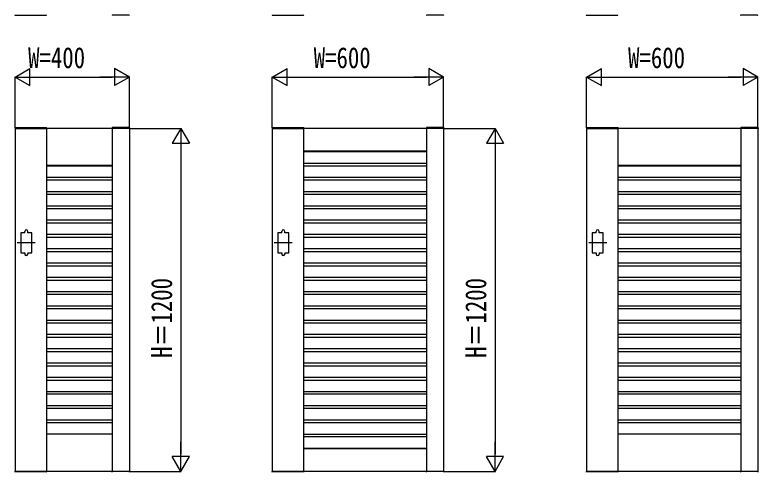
# Model space of a CAD drawing. Units: millimetres, scale not verified. Extents: x -10512 to 10512, y -7425 to 7425.
# Drawn here: x -5363 to -2762, y 3085 to 4685 of the extents above; entities that cross this region are included whole.
import ezdxf
from ezdxf.enums import TextEntityAlignment as Align

# ---------------------------------------------------------------- set-up
doc = ezdxf.new("R2010")
doc.units = ezdxf.units.MM
doc.header["$LTSCALE"] = 30
for name, color, linetype in [('0-2_YKK_11', 7, 'Continuous'), ('0-3_YKK_A1', 4, 'Continuous'), ('0-4_YKK_D', 6, 'Continuous')]:
    doc.layers.add(name, color=color, linetype=linetype)
doc.styles.add('ＭＳ ゴシック', font='')
doc.styles.get('ＭＳ ゴシック').set_extended_font_data('MS Gothic')

msp = doc.modelspace()

# ---------------------------------------------------------------- linework, layer by layer
at = {"layer": '0-2_YKK_11'}
for p, q in [((-5021.92, 4157.5), (-5251.92, 4157.5)), ((-2822.45, 4157.5), (-3252.45, 4157.5)), ((-5021.92, 3217.5), (-5251.92, 3217.5)), ((-2822.45, 3217.5), (-3252.45, 3217.5))]:
    msp.add_line(p, q, dxfattribs=at)
at = {"layer": '0-3_YKK_A1'}
for p, q in [((-5361.82, 4684), (-5253.08, 4684)), ((-4963.08, 4684), (-5021.82, 4684)), ((-4461.82, 4684), (-4353.08, 4684)), ((-3863.08, 4684), (-3921.82, 4684)), ((-3362.45, 4684), (-3253.72, 4684)), ((-2763.72, 4684), (-2822.45, 4684)), ((-5362.29, 4290.05), (-5362.42, 4287.5)), ((-5362.42, 4287.5), (-5251.42, 4287.5)), ((-5361.92, 4287.5), (-5361.92, 3087.5)), ((-4961.92, 4287.5), (-5361.92, 4287.5)), ((-5361.29, 4291), (-5252.55, 4291)), ((-5251.92, 4287.5), (-5251.92, 3087.5)), ((-5251.55, 4290.05), (-5251.42, 4287.5)), ((-5022.29, 4290.05), (-5022.42, 4287.5)), ((-4961.42, 4287.5), (-5022.42, 4287.5)), ((-5021.92, 4287.5), (-5021.92, 3087.5)), ((-4962.55, 4291), (-5021.29, 4291)), ((-4961.92, 4287.5), (-4961.92, 3087.5)), ((-4961.55, 4290.05), (-4961.42, 4287.5)), ((-4462.82, 4290.05), (-4462.95, 4287.5)), ((-4462.95, 4287.5), (-4351.95, 4287.5)), ((-4462.45, 4287.5), (-4462.45, 3087.5)), ((-3862.45, 4287.5), (-4462.45, 4287.5)), ((-4461.82, 4291), (-4353.08, 4291)), ((-4352.45, 4287.5), (-4352.45, 3087.5)), ((-4352.08, 4290.05), (-4351.95, 4287.5)), ((-3922.82, 4290.05), (-3922.95, 4287.5)), ((-3861.95, 4287.5), (-3922.95, 4287.5)), ((-3922.45, 4287.5), (-3922.45, 3087.5)), ((-3863.08, 4291), (-3921.82, 4291)), ((-3862.45, 4287.5), (-3862.45, 3087.5)), ((-3862.08, 4290.05), (-3861.95, 4287.5)), ((-3362.82, 4290.05), (-3362.95, 4287.5)), ((-3362.95, 4287.5), (-3251.95, 4287.5)), ((-3362.45, 4287.5), (-3362.45, 3087.5)), ((-2762.45, 4287.5), (-3362.45, 4287.5)), ((-3361.82, 4291), (-3253.08, 4291)), ((-3252.45, 4287.5), (-3252.45, 3087.5)), ((-3252.08, 4290.05), (-3251.95, 4287.5)), ((-2822.82, 4290.05), (-2822.95, 4287.5)), ((-2761.95, 4287.5), (-2822.95, 4287.5)), ((-2822.45, 4287.5), (-2822.45, 3087.5)), ((-2763.08, 4291), (-2821.82, 4291)), ((-2762.45, 4287.5), (-2762.45, 3087.5)), ((-2762.08, 4290.05), (-2761.95, 4287.5)), ((-3922.45, 4207.5), (-4352.45, 4207.5)), ((-4352.45, 4206.4), (-3922.45, 4206.4)), ((-4352.45, 4166.4), (-3922.45, 4166.4)), ((-5251.92, 4157.2), (-5021.92, 4157.2)), ((-4352.45, 4157.2), (-3922.45, 4157.2)), ((-3252.45, 4157.2), (-2822.45, 4157.2)), ((-5251.92, 4117.2), (-5021.92, 4117.2)), ((-4352.45, 4117.2), (-3922.45, 4117.2)), ((-3252.45, 4117.2), (-2822.45, 4117.2)), ((-5251.92, 4107.2), (-5021.92, 4107.2)), ((-4352.45, 4107.2), (-3922.45, 4107.2)), ((-3252.45, 4107.2), (-2822.45, 4107.2)), ((-5251.92, 4067.2), (-5021.92, 4067.2)), ((-4352.45, 4067.2), (-3922.45, 4067.2)), ((-3252.45, 4067.2), (-2822.45, 4067.2)), ((-5251.92, 4057.2), (-5021.92, 4057.2)), ((-4352.45, 4057.2), (-3922.45, 4057.2)), ((-3252.45, 4057.2), (-2822.45, 4057.2)), ((-5251.92, 4017.2), (-5021.92, 4017.2)), ((-5251.92, 4007.2), (-5021.92, 4007.2)), ((-4352.45, 4017.2), (-3922.45, 4017.2)), ((-4352.45, 4007.2), (-3922.45, 4007.2)), ((-3252.45, 4017.2), (-2822.45, 4017.2)), ((-3252.45, 4007.2), (-2822.45, 4007.2)), ((-5251.92, 3967.2), (-5021.92, 3967.2)), ((-5251.92, 3957.2), (-5021.92, 3957.2)), ((-4352.45, 3967.2), (-3922.45, 3967.2)), ((-4352.45, 3957.2), (-3922.45, 3957.2)), ((-3252.45, 3967.2), (-2822.45, 3967.2)), ((-3252.45, 3957.2), (-2822.45, 3957.2)), ((-5327.92, 3922.5), (-5327.92, 3927.5)), ((-5317.92, 3922.5), (-5317.92, 3927.5)), ((-4428.45, 3922.5), (-4428.45, 3927.5)), ((-4418.45, 3922.5), (-4418.45, 3927.5)), ((-3328.45, 3922.5), (-3328.45, 3927.5)), ((-3318.45, 3922.5), (-3318.45, 3927.5)), ((-5251.92, 3917.2), (-5021.92, 3917.2)), ((-5251.92, 3907.2), (-5021.92, 3907.2)), ((-4352.45, 3917.2), (-3922.45, 3917.2)), ((-4352.45, 3907.2), (-3922.45, 3907.2)), ((-3252.45, 3917.2), (-2822.45, 3917.2)), ((-3252.45, 3907.2), (-2822.45, 3907.2)), ((-5291.42, 3887.5), (-5354.42, 3887.5)), ((-4391.95, 3887.5), (-4454.95, 3887.5)), ((-3291.95, 3887.5), (-3354.95, 3887.5)), ((-5327.92, 3852.5), (-5327.92, 3847.5)), ((-5317.92, 3852.5), (-5317.92, 3847.5)), ((-5251.92, 3867.2), (-5021.92, 3867.2)), ((-5251.92, 3857.2), (-5021.92, 3857.2)), ((-4428.45, 3852.5), (-4428.45, 3847.5)), ((-4418.45, 3852.5), (-4418.45, 3847.5)), ((-4352.45, 3867.2), (-3922.45, 3867.2)), ((-4352.45, 3857.2), (-3922.45, 3857.2)), ((-3328.45, 3852.5), (-3328.45, 3847.5)), ((-3318.45, 3852.5), (-3318.45, 3847.5)), ((-3252.45, 3867.2), (-2822.45, 3867.2)), ((-3252.45, 3857.2), (-2822.45, 3857.2)), ((-5251.92, 3817.2), (-5021.92, 3817.2)), ((-5251.92, 3807.2), (-5021.92, 3807.2)), ((-4352.45, 3817.2), (-3922.45, 3817.2)), ((-4352.45, 3807.2), (-3922.45, 3807.2)), ((-3252.45, 3817.2), (-2822.45, 3817.2)), ((-3252.45, 3807.2), (-2822.45, 3807.2)), ((-5251.92, 3767.2), (-5021.92, 3767.2)), ((-5251.92, 3757.2), (-5021.92, 3757.2)), ((-4352.45, 3767.2), (-3922.45, 3767.2)), ((-4352.45, 3757.2), (-3922.45, 3757.2)), ((-3252.45, 3767.2), (-2822.45, 3767.2)), ((-3252.45, 3757.2), (-2822.45, 3757.2)), ((-5251.92, 3717.2), (-5021.92, 3717.2)), ((-5251.92, 3707.2), (-5021.92, 3707.2)), ((-4352.45, 3717.2), (-3922.45, 3717.2)), ((-4352.45, 3707.2), (-3922.45, 3707.2)), ((-3252.45, 3717.2), (-2822.45, 3717.2)), ((-3252.45, 3707.2), (-2822.45, 3707.2)), ((-5251.92, 3667.2), (-5021.92, 3667.2)), ((-5251.92, 3657.2), (-5021.92, 3657.2)), ((-4352.45, 3667.2), (-3922.45, 3667.2)), ((-4352.45, 3657.2), (-3922.45, 3657.2)), ((-3252.45, 3667.2), (-2822.45, 3667.2)), ((-3252.45, 3657.2), (-2822.45, 3657.2)), ((-5251.92, 3617.2), (-5021.92, 3617.2)), ((-4352.45, 3617.2), (-3922.45, 3617.2)), ((-3252.45, 3617.2), (-2822.45, 3617.2)), ((-5251.92, 3607.2), (-5021.92, 3607.2)), ((-4352.45, 3607.2), (-3922.45, 3607.2)), ((-3252.45, 3607.2), (-2822.45, 3607.2)), ((-5251.92, 3567.2), (-5021.92, 3567.2)), ((-4352.45, 3567.2), (-3922.45, 3567.2)), ((-3252.45, 3567.2), (-2822.45, 3567.2)), ((-5251.92, 3557.2), (-5021.92, 3557.2)), ((-4352.45, 3557.2), (-3922.45, 3557.2)), ((-3252.45, 3557.2), (-2822.45, 3557.2)), ((-5251.92, 3517.2), (-5021.92, 3517.2)), ((-4352.45, 3517.2), (-3922.45, 3517.2)), ((-3252.45, 3517.2), (-2822.45, 3517.2)), ((-5251.92, 3507.2), (-5021.92, 3507.2)), ((-4352.45, 3507.2), (-3922.45, 3507.2)), ((-3252.45, 3507.2), (-2822.45, 3507.2)), ((-5251.92, 3467.2), (-5021.92, 3467.2)), ((-4352.45, 3467.2), (-3922.45, 3467.2)), ((-3252.45, 3467.2), (-2822.45, 3467.2)), ((-5251.92, 3457.2), (-5021.92, 3457.2)), ((-4352.45, 3457.2), (-3922.45, 3457.2)), ((-3252.45, 3457.2), (-2822.45, 3457.2)), ((-5251.92, 3417.2), (-5021.92, 3417.2)), ((-5251.92, 3407.2), (-5021.92, 3407.2)), ((-4352.45, 3417.2), (-3922.45, 3417.2)), ((-4352.45, 3407.2), (-3922.45, 3407.2)), ((-3252.45, 3417.2), (-2822.45, 3417.2)), ((-3252.45, 3407.2), (-2822.45, 3407.2)), ((-5251.92, 3367.2), (-5021.92, 3367.2)), ((-5021.92, 3357.2), (-5251.92, 3357.2)), ((-4352.45, 3367.2), (-3922.45, 3367.2)), ((-3922.45, 3357.2), (-4352.45, 3357.2)), ((-3252.45, 3367.2), (-2822.45, 3367.2)), ((-2822.45, 3357.2), (-3252.45, 3357.2)), ((-5021.92, 3317.2), (-5251.92, 3317.2)), ((-5021.92, 3307.2), (-5251.92, 3307.2)), ((-3922.45, 3317.2), (-4352.45, 3317.2)), ((-3922.45, 3307.2), (-4352.45, 3307.2)), ((-2822.45, 3317.2), (-3252.45, 3317.2)), ((-2822.45, 3307.2), (-3252.45, 3307.2)), ((-5021.92, 3267.2), (-5251.92, 3267.2)), ((-5021.92, 3257.2), (-5251.92, 3257.2)), ((-3922.45, 3267.2), (-4352.45, 3267.2)), ((-3922.45, 3257.2), (-4352.45, 3257.2)), ((-2822.45, 3267.2), (-3252.45, 3267.2)), ((-2822.45, 3257.2), (-3252.45, 3257.2)), ((-3922.45, 3217.2), (-4352.45, 3217.2)), ((-3922.45, 3208), (-4352.45, 3208)), ((-4352.45, 3168), (-3922.45, 3168)), ((-3922.45, 3167.5), (-4352.45, 3167.5)), ((-5362.42, 3087.5), (-5251.42, 3087.5)), ((-5362.29, 3084.95), (-5362.42, 3087.5)), ((-4961.92, 3087.5), (-5361.92, 3087.5)), ((-5251.55, 3084.95), (-5251.42, 3087.5)), ((-4961.42, 3087.5), (-5022.42, 3087.5)), ((-5022.29, 3084.95), (-5022.42, 3087.5)), ((-4961.55, 3084.95), (-4961.42, 3087.5)), ((-4462.95, 3087.5), (-4351.95, 3087.5)), ((-4462.82, 3084.95), (-4462.95, 3087.5)), ((-3862.45, 3087.5), (-4462.45, 3087.5)), ((-4352.08, 3084.95), (-4351.95, 3087.5)), ((-3861.95, 3087.5), (-3922.95, 3087.5)), ((-3922.82, 3084.95), (-3922.95, 3087.5)), ((-3862.08, 3084.95), (-3861.95, 3087.5)), ((-3362.95, 3087.5), (-3251.95, 3087.5)), ((-3362.82, 3084.95), (-3362.95, 3087.5)), ((-2762.45, 3087.5), (-3362.45, 3087.5)), ((-3252.08, 3084.95), (-3251.95, 3087.5)), ((-2761.95, 3087.5), (-2822.95, 3087.5)), ((-2822.82, 3084.95), (-2822.95, 3087.5)), ((-2762.08, 3084.95), (-2761.95, 3087.5))]:
    msp.add_line(p, q, dxfattribs=at)
for points in [[(-5327.92, 3922.5), (-5341.92, 3922.5), (-5341.92, 3852.5), (-5327.92, 3852.5)], [(-5317.92, 3852.5), (-5303.92, 3852.5), (-5303.92, 3922.5), (-5317.92, 3922.5)], [(-4428.45, 3922.5), (-4442.45, 3922.5), (-4442.45, 3852.5), (-4428.45, 3852.5)], [(-4418.45, 3852.5), (-4404.45, 3852.5), (-4404.45, 3922.5), (-4418.45, 3922.5)], [(-3328.45, 3922.5), (-3342.45, 3922.5), (-3342.45, 3852.5), (-3328.45, 3852.5)], [(-3318.45, 3852.5), (-3304.45, 3852.5), (-3304.45, 3922.5), (-3318.45, 3922.5)]]:
    msp.add_lwpolyline(points, dxfattribs=at)
for centre, radius, start, end in [((-5361.82, 4685), 1, 183, 270), ((-5253.08, 4685), 1, 270, 357), ((-5021.82, 4685), 1, 183, 270), ((-4963.08, 4685), 1, 270, 357), ((-4461.82, 4685), 1, 183, 270), ((-4353.08, 4685), 1, 270, 357), ((-3921.82, 4685), 1, 183, 270), ((-3863.08, 4685), 1, 270, 357), ((-3362.45, 4685), 1, 183, 270), ((-3253.72, 4685), 1, 270, 357), ((-2822.45, 4685), 1, 183, 270), ((-2763.72, 4685), 1, 270, 357), ((-5361.29, 4290), 1, 90, 177), ((-5252.55, 4290), 1, 3, 90), ((-5021.29, 4290), 1, 90, 177), ((-4962.55, 4290), 1, 3, 90), ((-4461.82, 4290), 1, 90, 177), ((-4353.08, 4290), 1, 3, 90), ((-3921.82, 4290), 1, 90, 177), ((-3863.08, 4290), 1, 3, 90), ((-3361.82, 4290), 1, 90, 177), ((-3253.08, 4290), 1, 3, 90), ((-2821.82, 4290), 1, 90, 177), ((-2763.08, 4290), 1, 3, 90), ((-5322.92, 3927.5), 5, 0, 180), ((-4423.45, 3927.5), 5, 0, 180), ((-3323.45, 3927.5), 5, 0, 180), ((-5322.92, 3847.5), 5, 180, 0), ((-4423.45, 3847.5), 5, 180, 0), ((-3323.45, 3847.5), 5, 180, 0)]:
    msp.add_arc(centre, radius, start, end, dxfattribs=at)
at = {"layer": '0-4_YKK_D'}
for p, q in [((-5361.92, 4467.5), (-5309.96, 4497.5)), ((-5309.96, 4437.5), (-5309.96, 4497.5)), ((-4961.92, 4467.5), (-5013.88, 4497.5)), ((-5013.88, 4497.5), (-5013.88, 4437.5)), ((-4462.45, 4467.5), (-4410.49, 4497.5)), ((-4410.49, 4437.5), (-4410.49, 4497.5)), ((-3862.45, 4467.5), (-3914.41, 4497.5)), ((-3914.41, 4497.5), (-3914.41, 4437.5)), ((-3362.45, 4467.5), (-3310.49, 4497.5)), ((-3310.49, 4437.5), (-3310.49, 4497.5)), ((-2762.45, 4467.5), (-2814.41, 4497.5)), ((-2814.41, 4497.5), (-2814.41, 4437.5)), ((-5361.92, 4289.5), (-5361.92, 4468.5)), ((-5361.92, 4467.5), (-5309.96, 4437.5)), ((-5361.92, 4467.5), (-5258, 4467.5)), ((-5301.92, 4467.5), (-5021.92, 4467.5)), ((-4961.92, 4467.5), (-5065.84, 4467.5)), ((-4961.92, 4467.5), (-5013.88, 4437.5)), ((-4961.92, 4289.5), (-4961.92, 4468.5)), ((-4462.45, 4289.5), (-4462.45, 4468.5)), ((-4462.45, 4467.5), (-4410.49, 4437.5)), ((-4462.45, 4467.5), (-4358.53, 4467.5)), ((-4402.45, 4467.5), (-3922.45, 4467.5)), ((-3862.45, 4467.5), (-3966.37, 4467.5)), ((-3862.45, 4467.5), (-3914.41, 4437.5)), ((-3862.45, 4289.5), (-3862.45, 4468.5)), ((-3362.45, 4289.5), (-3362.45, 4468.5)), ((-3362.45, 4467.5), (-3310.49, 4437.5)), ((-3362.45, 4467.5), (-3258.53, 4467.5)), ((-3302.45, 4467.5), (-2822.45, 4467.5)), ((-2762.45, 4467.5), (-2866.37, 4467.5)), ((-2762.45, 4467.5), (-2814.41, 4437.5)), ((-2762.45, 4289.5), (-2762.45, 4468.5)), ((-4959.92, 4287.5), (-4780.92, 4287.5)), ((-4781.92, 4287.5), (-4811.92, 4235.54)), ((-4781.92, 4287.5), (-4751.92, 4235.54)), ((-4781.92, 4287.5), (-4781.92, 4183.57)), ((-3860.45, 4287.5), (-3681.45, 4287.5)), ((-3682.45, 4287.5), (-3712.45, 4235.54)), ((-3682.45, 4287.5), (-3652.45, 4235.54)), ((-3682.45, 4287.5), (-3682.45, 4183.58)), ((-4811.92, 4235.54), (-4751.92, 4235.54)), ((-4781.92, 4227.5), (-4781.92, 3147.5)), ((-3712.45, 4235.54), (-3652.45, 4235.54)), ((-3682.45, 4227.5), (-3682.45, 3147.5)), ((-4781.92, 3087.5), (-4781.92, 3191.42)), ((-3682.45, 3087.5), (-3682.45, 3191.42)), ((-4781.92, 3087.5), (-4811.92, 3139.46)), ((-4751.92, 3139.46), (-4811.92, 3139.46)), ((-4781.92, 3087.5), (-4751.92, 3139.46)), ((-3682.45, 3087.5), (-3712.45, 3139.46)), ((-3652.45, 3139.46), (-3712.45, 3139.46)), ((-3682.45, 3087.5), (-3652.45, 3139.46)), ((-4959.92, 3087.5), (-4780.92, 3087.5)), ((-3860.45, 3087.5), (-3681.45, 3087.5))]:
    msp.add_line(p, q, dxfattribs=at)

# ---------------------------------------------------------------- texts
at = {"layer": '0-4_YKK_D', "style": 'ＭＳ ゴシック', "width": 0.8}
for s, p in [('W=400', (-5316.59, 4476.5)), ('W=600', (-4317.12, 4476.5)), ('W=600', (-3217.12, 4476.5))]:
    msp.add_text(s, height=73.31, dxfattribs=at).set_placement(p, align=Align.BOTTOM_LEFT)
for p in [(-4790.92, 3484.83), (-3691.45, 3484.83)]:
    msp.add_text('H＝1200', height=73.31, rotation=90, dxfattribs=at).set_placement(p, align=Align.BOTTOM_LEFT)

doc.saveas('drawing.dxf')
